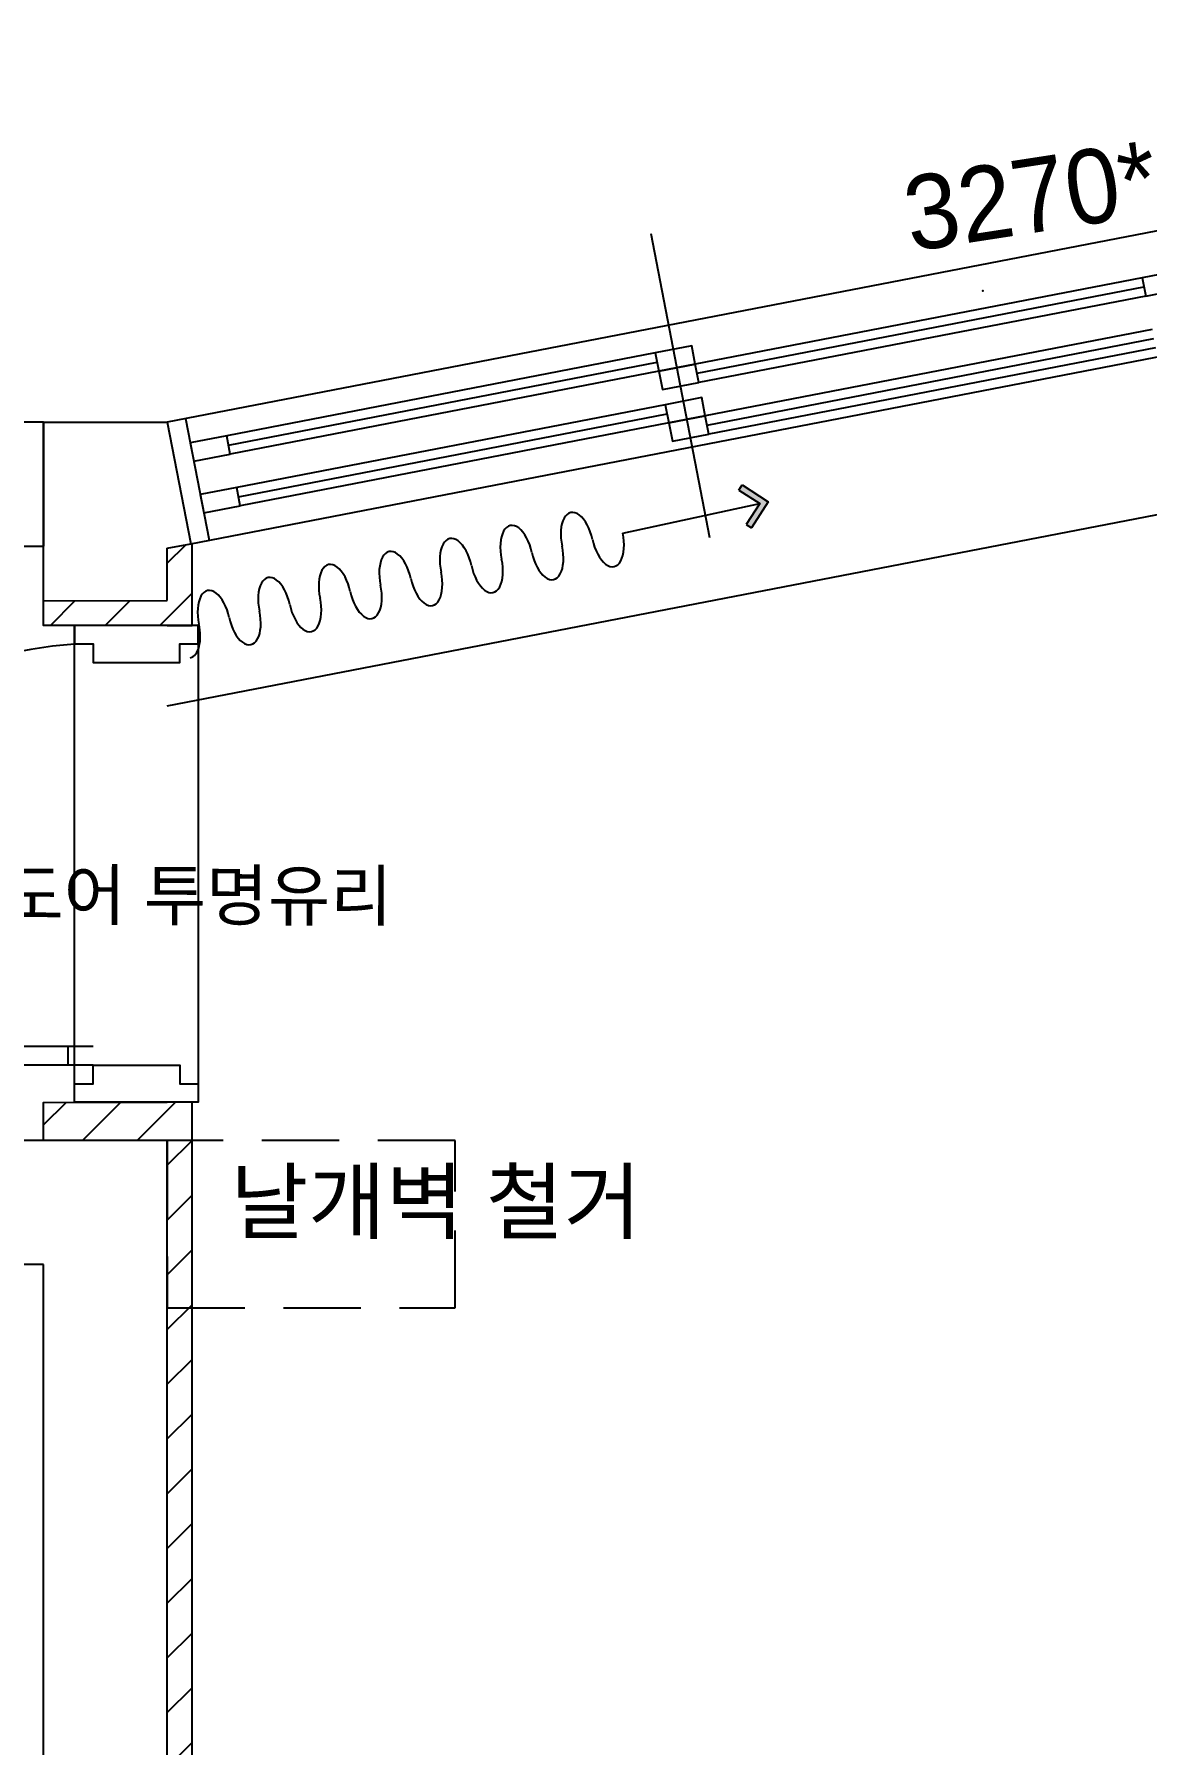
# Model space of a CAD drawing. Header units: inches. Extents: x -4181 to 116552, y 25636 to 44656.
# Drawn here: x 17232 to 19029, y 37990 to 40752 of the extents above; entities that cross this region are included whole.
import ezdxf
from ezdxf.enums import TextEntityAlignment as Align

# ---------------------------------------------------------------- set-up
doc = ezdxf.new("R2010")
doc.units = ezdxf.units.IN
doc.header["$LTSCALE"] = 50
doc.header["$MEASUREMENT"] = 0
doc.linetypes.add('DASHED', pattern=[0.75, 0.5, -0.25])
for name, color, linetype in [('0-ELC TEXT', 7, 'Continuous'), ('01. F-소품', 3, 'Continuous'), ('02-wal', 2, 'Continuous'), ('03-TEXT', 3, 'Continuous'), ('03-WAL NEW', 3, 'Continuous'), ('07-dim', 5, 'Continuous'), ('6fur', 6, 'Continuous'), ('C-WIN', 4, 'Continuous'), ('CO-DOOR', 8, 'Continuous'), ('도면층2', 2, 'Continuous'), ('도면층4', 4, 'Continuous'), ('도면층5', 5, 'Continuous'), ('설비', 140, 'Continuous')]:
    doc.layers.add(name, color=color, linetype=linetype)
doc.styles.add('코레일둥고', font='Korail_Round_Gothic_Medium.ttf')

# ---------------------------------------------------------------- blocks, each defined once
blk = doc.blocks.new('asfsd')
at = {"layer": '03-WAL NEW'}
h = blk.add_hatch(dxfattribs=at)
h.set_pattern_fill('ANSI31', color=256, scale=500)
h.paths.add_polyline_path([(18156, 40221.5), (18115.6, 40213.7), (18115.6, 40129.2), (17915.6, 40128.7), (17915.6, 40089.2), (18115.6, 40089.2), (18155.6, 40089.2)])
h.paths.add_polyline_path([(18155.6, 39319.2), (18015.6, 39319.2), (17915.6, 39318.9), (17915.6, 39257.4), (18115.6, 39257.4), (18115.6, 35287.4), (18155.6, 35287.4)])
at = {"layer": '02-wal'}
for p, q in [((17915.6, 40417.4), (18115.6, 40417.4)), ((18115.6, 40417.4), (18153.6, 40221.1)), ((18115.6, 40213.7), (18153.6, 40221.1)), ((17915.6, 40128.7), (17915.6, 40217.4)), ((18115.6, 40129.2), (18115.6, 40213.7)), ((17915.6, 40128.7), (18115.6, 40129.2)), ((18115.6, 39257.4), (17587.6, 39257.4)), ((18115.6, 35287.4), (18115.6, 39257.4)), ((17915.6, 39057.4), (17587.6, 39057.4)), ((17915.6, 35487.4), (17915.6, 39057.4))]:
    blk.add_line(p, q, dxfattribs=at)
at = {"layer": '03-WAL NEW'}
for points in [[(18115.6, 40089.2), (18155.6, 40089.2), (18156, 40221.5)], [(18115.6, 40089.2), (17915.6, 40089.2), (17915.6, 40128.7), (18115.6, 40129.2)], [(18115.6, 39257.4), (17915.6, 39257.4), (17915.6, 39318.9), (18115.6, 39319.4)], [(18115.6, 35287.4), (18155.6, 35287.4), (18155.6, 39319.2)]]:
    blk.add_lwpolyline(points, dxfattribs=at)
at = {"layer": 'CO-DOOR'}
for p, q in [((17965.6, 39319.2), (17965.6, 40089.2)), ((18165.6, 40089.2), (18165.6, 39319.2)), ((17995.6, 39409.2), (17186.2, 39409.2)), ((17955.6, 39379.2), (17955.6, 39409.2)), ((17995.6, 39379.2), (17185.6, 39379.2))]:
    blk.add_line(p, q, dxfattribs=at)
for points in [[(17965.6, 40089.2), (17965.6, 40059.2), (17995.6, 40059.2), (17995.6, 40029.2), (18135.6, 40029.2), (18135.6, 40059.2), (18165.6, 40059.2), (18165.6, 40089.2), (17965.6, 40089.2)], [(17965.6, 39319.2), (17965.6, 39349.2), (17995.6, 39349.2), (17995.6, 39379.2), (18135.6, 39379.2), (18135.6, 39349.2), (18165.6, 39349.2), (18165.6, 39319.2), (17965.6, 39319.2)]]:
    blk.add_lwpolyline(points, dxfattribs=at)
blk.add_arc((18035.7, 39191.4), 870.5, 94.6157, 167.5478, dxfattribs=at)
at = {"layer": '도면층2'}
for p, q in [((17915.6, 40417.4), (17915.6, 40217.4)), ((18115.6, 40417.4), (18153.6, 40221.1))]:
    blk.add_line(p, q, dxfattribs=at)
at = {"layer": '도면층4'}
for p, q in [((21355.6, 41043.9), (18115.6, 40417.4)), ((18153.6, 40221.1), (21393.6, 40847.5)), ((18992, 40230.4), (18897.1, 40721.3)), ((18971.2, 40496.3), (19692.8, 40635.8)), ((18987.3, 40412.8), (19709, 40552.3)), ((18214.4, 40380.5), (18906.6, 40514.3)), ((17915.6, 40417.4), (14620.6, 40417.4)), ((17915.6, 40217.4), (17915.6, 40417.4)), ((18115.6, 40417.4), (18153.6, 40221.1)), ((18145.1, 40423.1), (18183, 40226.7)), ((18230.5, 40297), (18922.7, 40430.9)), ((14620.6, 40217.4), (17915.6, 40217.4))]:
    blk.add_line(p, q, dxfattribs=at)
for points in [[(19690, 40650.5), (19695.7, 40621.1), (19754.6, 40632.5), (19748.9, 40661.9)], [(18903.7, 40529.1), (18909.4, 40499.6), (18968.3, 40511), (18962.6, 40540.5)], [(18909.4, 40499.6), (18915.1, 40470.2), (18974, 40481.5), (18968.3, 40511)], [(18919.9, 40445.6), (18925.6, 40416.2), (18984.5, 40427.5), (18978.8, 40457)], [(18925.6, 40416.2), (18931.3, 40386.7), (18990.2, 40398.1), (18984.5, 40427.5)], [(18152.6, 40383.8), (18158.3, 40354.4), (18217.3, 40365.8), (18211.6, 40395.2)], [(18168.8, 40300.4), (18174.5, 40270.9), (18233.4, 40282.3), (18227.7, 40311.8)]]:
    blk.add_lwpolyline(points, close=True, dxfattribs=at)
at = {"layer": '도면층5'}
for p, q in [((19690, 40650.5), (18968.3, 40511)), ((19695.7, 40621.1), (18974, 40481.5)), ((19706.1, 40567.1), (18984.5, 40427.5)), ((18903.7, 40529.1), (18211.6, 40395.2)), ((19711.8, 40537.6), (18990.2, 40398.1)), ((18909.4, 40499.6), (18217.3, 40365.8)), ((18919.9, 40445.6), (18227.7, 40311.8)), ((18925.6, 40416.2), (18233.4, 40282.3))]:
    blk.add_line(p, q, dxfattribs=at)
blk = doc.blocks.new('FFSFDF')
at = {"layer": '01. F-소품'}
blk.add_hatch(color=8, dxfattribs=at).paths.add_polyline_path([(1567672.9, 1746751.1), (1567679.9, 1746744.1), (1567715.3, 1746779.4), (1567679.9, 1746814.8), (1567672.9, 1746807.7), (1567701.2, 1746779.4)])
at = {"layer": '01. F-소품', "color": 8}
for p, q in [((1567672.9, 1746807.7), (1567679.9, 1746814.8)), ((1567474.8, 1746779.4), (1567701.2, 1746779.4)), ((1567672.9, 1746751.1), (1567679.9, 1746744.1))]:
    blk.add_line(p, q, dxfattribs=at)
for points in [[(1567672.9, 1746807.7), (1567701.2, 1746779.4), (1567672.9, 1746751.1)], [(1567679.9, 1746814.8), (1567715.3, 1746779.4), (1567679.9, 1746744.1)]]:
    blk.add_lwpolyline(points, dxfattribs=at)
for centre, start_param, end_param in [((1566799.8, 1746779.4), 1.570796, 4.712389), ((1566899.8, 1746779.4), 1.570796, 4.712389), ((1566999.8, 1746779.4), 1.570796, 4.712389), ((1567099.8, 1746779.4), 1.570796, 4.712389), ((1567199.8, 1746779.4), 1.570796, 4.712389), ((1567299.8, 1746779.4), 1.570796, 4.712389), ((1567399.8, 1746779.4), 1.570796, 4.712389), ((1566749.8, 1746779.4), 6.283185, 7.853982), ((1566849.8, 1746779.4), 4.712389, 7.853982), ((1566949.8, 1746779.4), 4.712389, 7.853982), ((1567049.8, 1746779.4), 4.712389, 7.853982), ((1567149.8, 1746779.4), 4.712389, 7.853982), ((1567249.8, 1746779.4), 4.712389, 7.853982), ((1567349.8, 1746779.4), 4.712389, 7.853982), ((1567449.8, 1746779.4), 4.712389, 7.853982)]:
    blk.add_ellipse(centre, major_axis=(0, -50), ratio=0.5, start_param=start_param, end_param=end_param, dxfattribs=at)

msp = doc.modelspace()

# ---------------------------------------------------------------- linework, layer by layer
at = {"layer": '03-TEXT', "color": 10, "linetype": 'DASHED', "ltscale": 5}
msp.add_lwpolyline([(17912.4, 38965.7), (17447.4, 38965.7), (17447.4, 38695.7), (17912.4, 38695.7)], close=True, dxfattribs=at)
at = {"layer": '07-dim'}
msp.add_point((18764.6, 40337.8), dxfattribs=at)
at = {"layer": 'C-WIN'}
msp.add_line((17447.4, 39667.4), (20723, 40300.7), dxfattribs=at)

# ---------------------------------------------------------------- block references
at = {"color": 0, "rotation": 12.1335280543334}
msp.add_blockref('FFSFDF', (-1147118.4, -1997279), dxfattribs=at)
at = {"layer": '6fur'}
msp.add_blockref('asfsd', (-668.2, -291.7), dxfattribs=at)

# ---------------------------------------------------------------- texts
at = {"layer": '0-ELC TEXT', "style": '코레일둥고'}
for s, height, rotation, p in [('3270*2240', 120, 8.7434, (18648.3, 40400.9)), ('터닝도어 투명유리', 80, 359.8473, (16978.7, 39323.2))]:
    msp.add_text(s, height=height, rotation=rotation, dxfattribs=at).set_placement(p)
at = {"layer": '설비', "color": 30, "style": '코레일둥고'}
msp.add_text('날개벽 철거', height=100, dxfattribs=at).set_placement((17549.4, 38917.1), align=Align.TOP_LEFT)

doc.saveas('drawing.dxf')
